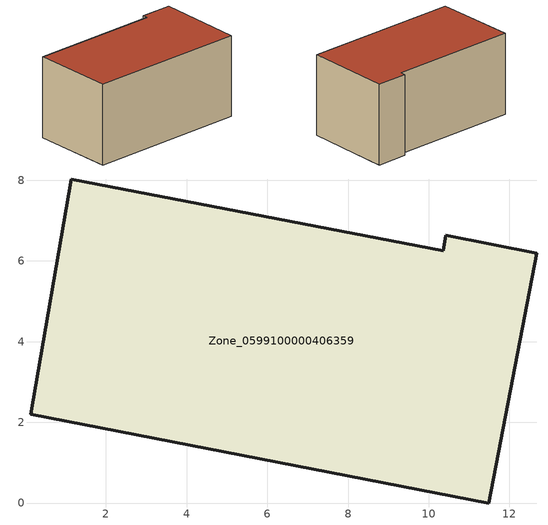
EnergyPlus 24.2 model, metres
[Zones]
Zone_0599100000406359
 floor ground (C_G): 0.13,2.19 1.14,8.03 10.35,6.25 10.43,6.63 12.68,6.2 11.48,0 z0
 wall outside (C_F): 12.68,6.2 10.43,6.63 10.35,6.25 1.14,8.03 0.13,2.19 11.48,0 12.68,6.2 z0:5.97
 roof outside (C_R): 1.14,8.03 0.13,2.19 11.48,0 12.68,6.2 10.43,6.63 10.35,6.25 z5.97
[BUILDING]
Pand.0599100000406359: North Axis=0; Terrain=City; Loads Convergence Tolerance Value=0.04; Temperature Convergence Tolerance Value=0.4; Solar Distribution=FullExterior; Maximum Number of Warmup Days=25; Minimum Number of Warmup Days=1
[Site:Location]
Rotterdam.The.Hague.AP_ZH_NLD Design_Conditions: Latitude=51.96; Longitude=4.45; Time Zone=1; Elevation=-4.5
[SITE:GROUNDTEMPERATURE:BUILDINGSURFACE]
18, 18, 18, 18, 18, 18, 18, 18, 18, 18, 18, 18
[MATERIAL] Thermal Absorptance=0.9; Solar Absorptance=0.7; Visible Absorptance=0.7
Name | Roughness | Thickness | Conductivity | Density | Specific Heat
G.TC.1992-2005 | MediumSmooth | 0.15 | 0.06 | 540 | 1210
F.TC.1992-2005 | Rough | 0.3 | 0.12 | 1920 | 840
R.TC.1992-2005 | MediumRough | 0.2 | 0.08 | 1500 | 1000
[CONSTRUCTION]
C_G: G.TC.1992-2005
C_F: F.TC.1992-2005
C_R: R.TC.1992-2005
[ZONE]
Zone_0599100000406359: Type=1; Multiplier=1; Ceiling Height=Autocalculate; Volume=Autocalculate; Floor Area=autocalculate; Part of Total Floor Area=Yes
[ZONEINFILTRATION:DESIGNFLOWRATE]
Infil_Zone_0599100000406359: Zone or ZoneList or Space or SpaceList=Zone_0599100000406359; Schedule=AlwaysOn; Design Flow Rate Calculation Method=Flow/Area; Flow Rate per Floor Area=0.0015; Constant Term Coefficient=1; Temperature Term Coefficient=0; Velocity Term Coefficient=0; Velocity Squared Term Coefficient=0
[HVACTEMPLATE:ZONE:IDEALLOADSAIRSYSTEM]
Zone_0599100000406359: Maximum Heating Supply Air Temperature=50; Minimum Cooling Supply Air Temperature=13; Maximum Heating Supply Air Humidity Ratio=0.0156; Minimum Cooling Supply Air Humidity Ratio=0.0077; Heating Limit=NoLimit; Cooling Limit=NoLimit; Dehumidification Control Type=ConstantSensibleHeatRatio; Cooling Sensible Heat Ratio=0.7; Dehumidification Setpoint=60; Humidification Control Type=None; Humidification Setpoint=30; Outdoor Air Method=None; Outdoor Air Flow Rate per Person=0.00944; Outdoor Air Flow Rate per Zone Floor Area=0; Outdoor Air Flow Rate per Zone=0; Demand Controlled Ventilation Type=None; Outdoor Air Economizer Type=NoEconomizer; Heat Recovery Type=None; Sensible Heat Recovery Effectiveness=0.7; Latent Heat Recovery Effectiveness=0.65
[ZONECONTROL:THERMOSTAT]
ThermostatControl_Zone_0599100000406359: Zone or ZoneList=Zone_0599100000406359; Control Type Schedule=DualSetpointControlType; Control 1=Thermostat_Zone_0599100000406359; Temperature Difference Between Cutout And Setpoint=0
[THERMOSTATSETPOINT:DUALSETPOINT]
Thermostat_Zone_0599100000406359: Heating Setpoint Temperature Schedule=HeatingSetpoint_Zone_0599100000406359; Cooling Setpoint Temperature Schedule=CoolingSetpoint_Zone_0599100000406359
[SCHEDULE:COMPACT]
HeatingSetpoint_Zone_0599100000406359: Through: 12/31, For: AllDays, Until: 24:00, 21
CoolingSetpoint_Zone_0599100000406359: Through: 12/31, For: AllDays, Until: 24:00, 24
DualSetpointControlType: Through: 12/31, For: AllDays, Until: 24:00, 4
AlwaysOn: Through: 12/31, For: AllDays, Until: 24:00, 1
